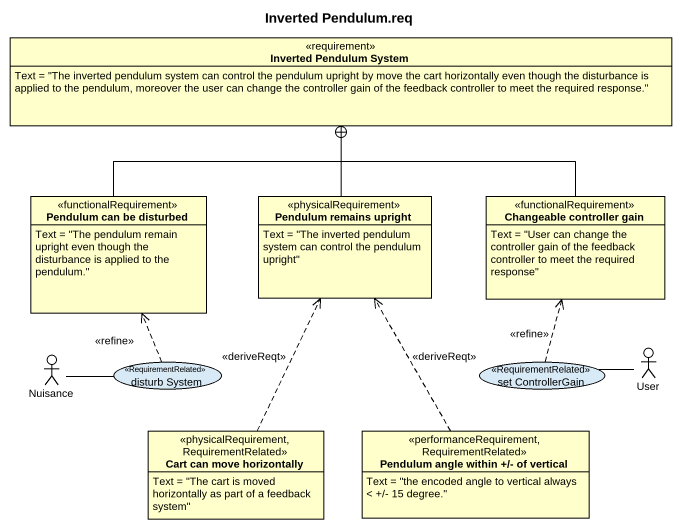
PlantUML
@startuml
title Inverted Pendulum.req
allowmixing
hide circle
hide empty members
class "Inverted Pendulum System" as Inverted_Pendulum_System <<requirement>> {
  Text = "The inverted pendulum system can control the pendulum upright by move the cart horizontally even though the disturbance is applied to the pendulum, moreover the user can change the controller gain of the feedback controller to meet the required response."
}
class "Pendulum can be disturbed" as Pendulum_can_be_disturbed <<functionalRequirement>> {
  Text = "The pendulum remain upright even though the disturbance is applied to the pendulum."
}
class "Pendulum remains upright" as Pendulum_remains_upright <<physicalRequirement>> {
  Text = "The inverted pendulum system can control the pendulum upright"
}
class "Changeable controller gain" as Changeable_controller_gain <<functionalRequirement>> {
  Text = "User can change the controller gain of the feedback controller to meet the required response"
}
actor Nuisance
usecase "disturb System" as disturb_System <<RequirementRelated>>
usecase "set ControllerGain" as set_ControllerGain <<RequirementRelated>>
actor User
class "Cart can move horizontally" as Cart_can_move_horizontally <<physicalRequirement, RequirementRelated>> {
  Text = "The cart is moved horizontally as part of a feedback system"
}
class "Pendulum angle within +/- of vertical" as Pendulum_angle_within_of <<performanceRequirement, RequirementRelated>> {
  Text = "the encoded angle to vertical always < +/- 15 degree."
}
Pendulum_can_be_disturbed -up-+ Inverted_Pendulum_System
Pendulum_remains_upright -up-+ Inverted_Pendulum_System
Changeable_controller_gain -up-+ Inverted_Pendulum_System
Nuisance -right- disturb_System
disturb_System .up.> Pendulum_can_be_disturbed : <<refine>>
set_ControllerGain .up.> Changeable_controller_gain : <<refine>>
User -left- set_ControllerGain
Cart_can_move_horizontally .up.> Pendulum_remains_upright : <<deriveReqt>>
Pendulum_angle_within_of .up.> Pendulum_remains_upright : <<deriveReqt>>
@enduml
